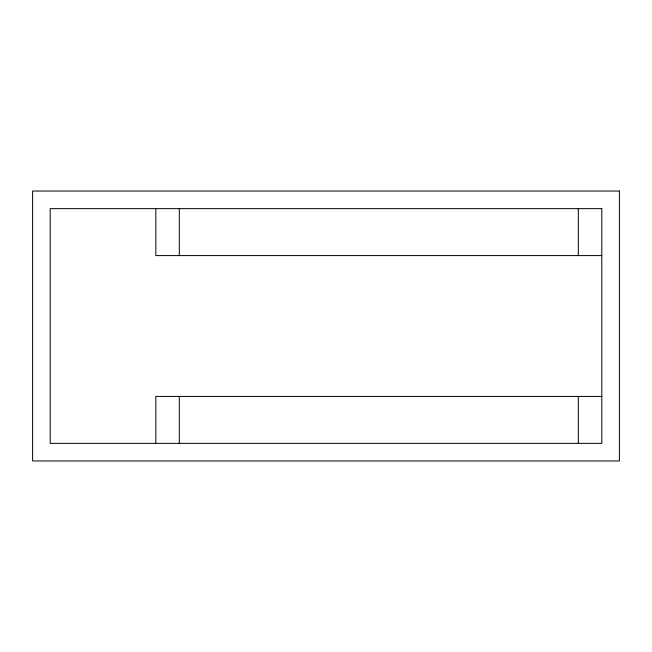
<?xml version="1.0" encoding="UTF-8"?>
<svg xmlns="http://www.w3.org/2000/svg" width="652" height="652" viewBox="0 0 652 652"><rect width="100%" height="100%" fill="white"/><g stroke="black" fill="none" stroke-linecap="round" stroke-linejoin="round"><path stroke-width="0.98" d="M601.796 255.584L155.828 255.584L155.828 208.64M601.796 396.416L155.828 396.416L155.828 443.36M578.324 208.64L578.324 255.584M578.324 396.416L578.324 443.36M179.3 208.64L179.3 255.584M179.3 396.416L179.3 443.36M619.4 191.036L32.6 191.036L32.6 460.964L619.4 460.964L619.4 191.036M601.796 208.64L50.204 208.64L50.204 443.36L601.796 443.36L601.796 208.64"/></g></svg>
